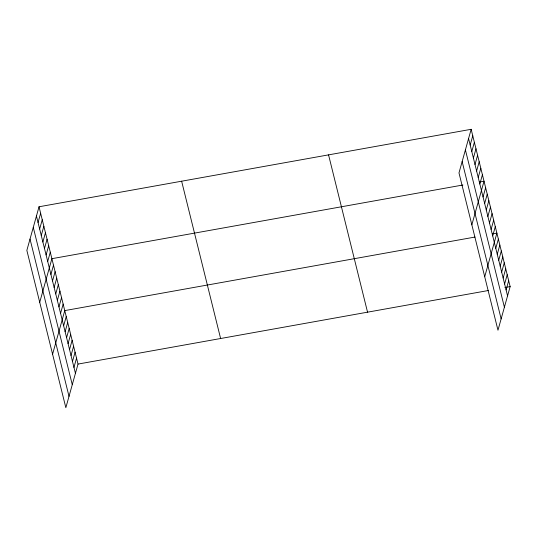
<?xml version="1.0" encoding="UTF-8"?>
<svg xmlns="http://www.w3.org/2000/svg" width="537" height="537" viewBox="0 0 537 537"><rect width="100%" height="100%" fill="white"/><g stroke="black" fill="none" stroke-linecap="round" stroke-linejoin="round"><path stroke-width="0.81" d="M39.026 206.772L26.85 250.39L65.843 407.697L78.019 364.079L39.026 206.772L471.157 129.303L510.15 286.61L497.974 330.228L458.981 172.921L471.157 129.303M38.053 222.526L40.637 213.263M39.657 229.01L42.242 219.754M41.268 235.501L43.853 226.238M42.873 241.992L45.464 232.729M44.484 248.477L47.068 239.22M46.095 254.968L48.679 245.711M47.699 261.459L50.283 252.195M39.718 302.304L51.894 258.686L462.901 185.003M50.921 274.434L53.505 265.177M52.525 280.925L55.11 271.662M54.136 287.416L56.721 278.153M55.741 293.9L58.332 284.644M57.352 300.391L59.936 291.128M58.963 306.882L61.547 297.619M60.567 313.366L63.151 304.11M52.586 354.212L64.762 310.601L475.01 237.052M63.648 325.798L66.239 316.541M65.125 331.745L67.709 322.482M66.595 337.686L69.179 328.422M68.071 343.626L70.656 334.37M69.541 349.574L72.126 340.31M71.018 355.514L73.603 346.251M72.488 361.455L75.073 352.198M73.958 367.402L76.549 358.139M470.177 145.05L472.768 135.794M471.788 151.541L474.372 142.278M473.399 158.032L475.983 148.769M475.003 164.517L477.594 155.26M476.614 171.008L479.199 161.744M478.225 177.499L480.81 168.235M479.83 183.983L482.414 174.726M471.848 224.828L484.025 181.217L479.501 182.023M483.045 196.965L485.636 187.702M484.656 203.456L487.24 194.193M486.267 209.94L488.851 200.684M487.871 216.431L490.456 207.168M489.482 222.922L492.067 213.659M491.093 229.406L493.678 220.15M492.697 235.897L495.282 226.634M484.716 276.743L496.893 233.125L492.369 233.937M495.779 248.329L498.363 239.066M497.255 254.27L499.84 245.013M498.725 260.217L501.31 250.954M500.202 266.157L502.786 256.894M501.672 272.098L504.256 262.841M503.142 278.045L505.733 268.782M504.619 283.986L507.203 274.722M506.089 289.926L508.68 280.67M78.019 364.079L488.267 290.53M504.867 287.557L510.15 286.61M468.573 138.566L507.566 295.874M465.404 149.904L504.397 307.211M462.142 161.583L501.135 318.891M328.557 154.871L367.55 312.178M181.634 181.211L220.62 338.518M36.442 216.035L75.435 373.343M33.274 227.373L72.267 384.68M30.018 239.052L69.011 396.36"/></g></svg>
